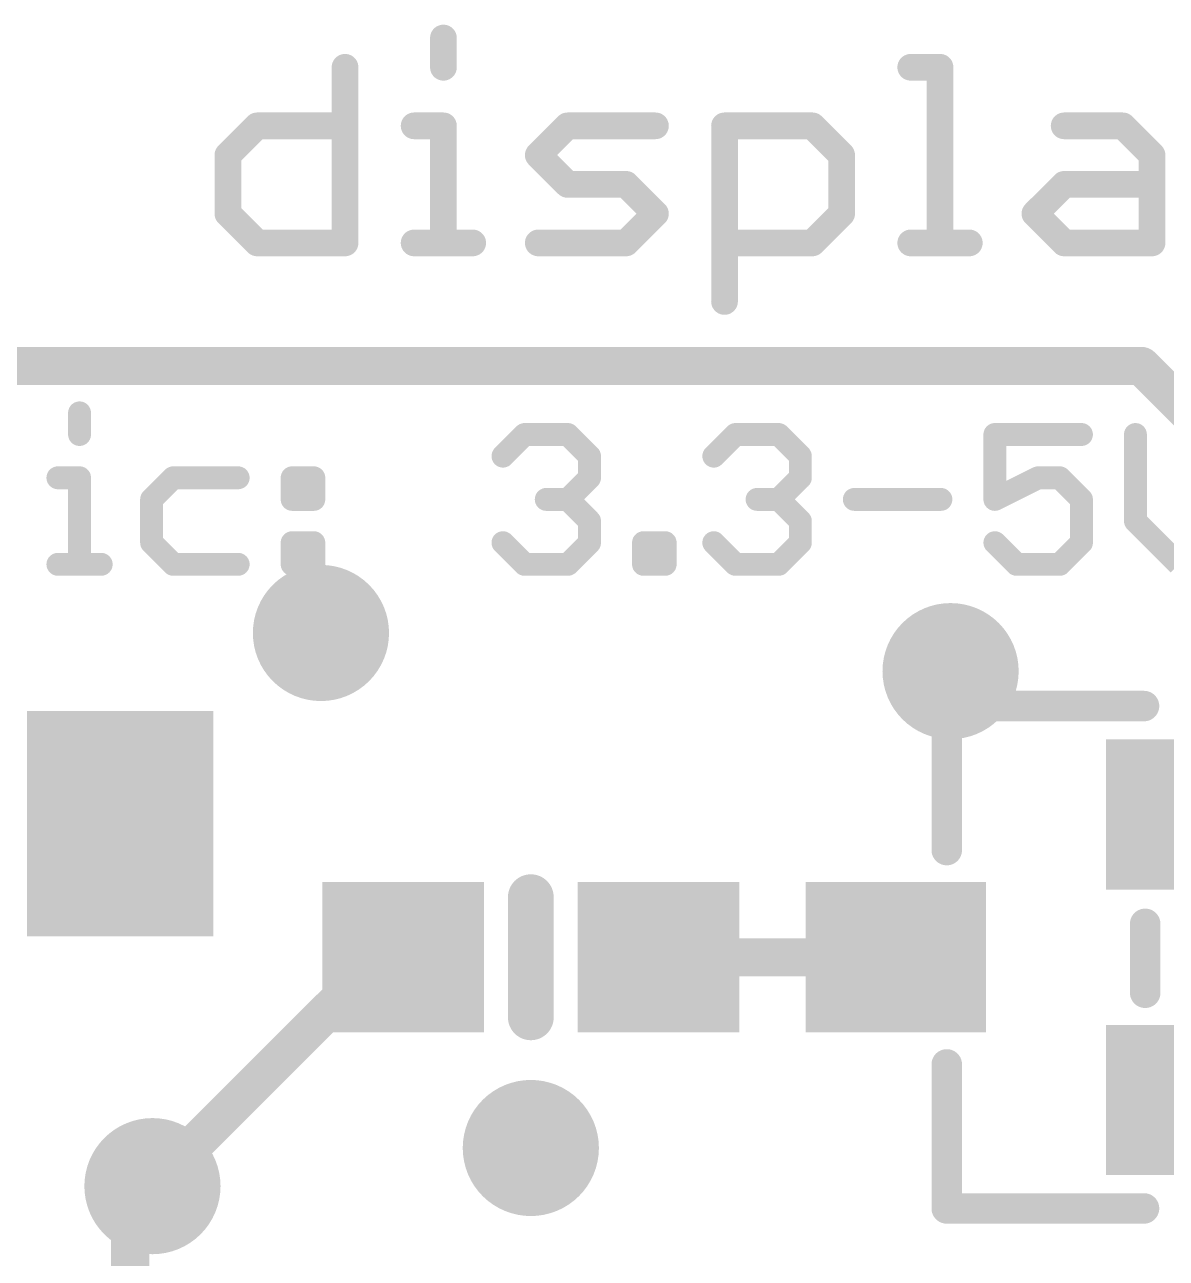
# Model space of a CAD drawing. Extents: x -8.3 to 43.2, y -5.3 to 37.1.
# Drawn here: x 8.19 to 15.79, y 19.71 to 27.93 of the extents above; entities that cross this region are included whole.
import ezdxf

# ---------------------------------------------------------------- set-up
doc = ezdxf.new("R2010")
doc.units = 0
for name, color, linetype in [('1', 12, 'CONTINUOUS'), ('16', 5, 'CONTINUOUS'), ('18', 110, 'CONTINUOUS'), ('21', 40, 'CONTINUOUS')]:
    doc.layers.add(name, color=color, linetype=linetype)

# ---------------------------------------------------------------- blocks, each defined once
blk = doc.blocks.new('RECT')
blk.add_solid([(-0.5, -0.5), (0.5, -0.5), (-0.5, 0.5), (0.5, 0.5)])
blk = doc.blocks.new('ROUNDV')
at = {"const_width": 0.5}
blk.add_lwpolyline([(0, -0.25, 1), (0, 0.25, 1), (0, -0.25)], format="xyb", dxfattribs=at)

msp = doc.modelspace()

# ---------------------------------------------------------------- linework, layer by layer
at = {"layer": '1', "const_width": 0.254}
for points in [[(4.318, 25.654), (15.621, 25.654)], [(15.621, 25.654), (17.526, 23.749)], [(9.0384, 20.193), (10.5624, 21.717)], [(10.5624, 21.717), (10.707, 21.717)], [(13.986, 21.717), (12.407, 21.717)]]:
    msp.add_lwpolyline(points, dxfattribs=at)
at = {"layer": '1', "const_width": 0.127}
for points in [[(15.6659, 25.6989, 1), (15.5761, 25.6091)], [(15.621, 25.5905, 1), (15.621, 25.7175)], [(10.5624, 21.7805, 1), (10.5624, 21.6535)], [(10.6073, 21.6721, 1), (10.5175, 21.7619)], [(10.707, 21.6535, 1), (10.707, 21.7805)], [(12.407, 21.7805, 1), (12.407, 21.6535)], [(13.986, 21.6535, 1), (13.986, 21.7805)], [(8.9935, 20.2379, 1), (9.0833, 20.1481)]]:
    msp.add_lwpolyline(points, format="xyb", dxfattribs=at)
at = {"layer": '16', "const_width": 0.254}
for points in [[(8.89, 20.0446), (9.0384, 20.193)], [(8.89, 18.542), (8.89, 20.0446)]]:
    msp.add_lwpolyline(points, dxfattribs=at)
at = {"layer": '16', "const_width": 0.127}
for points in [[(9.0833, 20.1481, 1), (8.9935, 20.2379)], [(8.9535, 20.0446, 1), (8.8265, 20.0446)], [(8.8451, 20.0895, 1), (8.9349, 19.9997)]]:
    msp.add_lwpolyline(points, format="xyb", dxfattribs=at)
at = {"layer": '21'}
for points, const_width in [([(10.9752, 27.8374), (10.9752, 27.6425)], 0.1778), ([(10.3204, 27.6425), (10.3204, 26.4732)], 0.1778), ([(14.0858, 27.6425), (14.2807, 27.6425)], 0.1778), ([(14.2807, 27.6425), (14.2807, 26.4732)], 0.1778), ([(9.5408, 27.0578), (9.7357, 27.2527)], 0.1778), ([(9.7357, 27.2527), (10.3204, 27.2527)], 0.1778), ([(10.7803, 27.2527), (10.9752, 27.2527)], 0.1778), ([(10.9752, 27.2527), (10.9752, 26.4732)], 0.1778), ([(11.6067, 27.0578), (11.8016, 27.2527)], 0.1778), ([(11.8016, 27.2527), (12.3863, 27.2527)], 0.1778), ([(12.8463, 26.0834), (12.8463, 27.2527)], 0.1778), ([(12.8463, 27.2527), (13.431, 27.2527)], 0.1778), ([(13.431, 27.2527), (13.6259, 27.0578)], 0.1778), ([(15.1071, 27.2527), (15.4969, 27.2527)], 0.1778), ([(15.4969, 27.2527), (15.6918, 27.0578)], 0.1778), ([(9.5408, 26.668), (9.5408, 27.0578)], 0.1778), ([(11.8016, 26.8629), (11.6067, 27.0578)], 0.1778), ([(13.6259, 27.0578), (13.6259, 26.668)], 0.1778), ([(15.6918, 27.0578), (15.6918, 26.4732)], 0.1778), ([(12.1914, 26.8629), (11.8016, 26.8629)], 0.1778), ([(12.3863, 26.668), (12.1914, 26.8629)], 0.1778), ([(14.9122, 26.668), (15.1071, 26.8629)], 0.1778), ([(15.1071, 26.8629), (15.6918, 26.8629)], 0.1778), ([(9.7357, 26.4732), (9.5408, 26.668)], 0.1778), ([(12.1914, 26.4732), (12.3863, 26.668)], 0.1778), ([(13.6259, 26.668), (13.431, 26.4732)], 0.1778), ([(15.1071, 26.4732), (14.9122, 26.668)], 0.1778), ([(10.3204, 26.4732), (9.7357, 26.4732)], 0.1778), ([(10.7803, 26.4732), (11.1701, 26.4732)], 0.1778), ([(11.6067, 26.4732), (12.1914, 26.4732)], 0.1778), ([(13.431, 26.4732), (12.8463, 26.4732)], 0.1778), ([(14.0858, 26.4732), (14.4756, 26.4732)], 0.1778), ([(15.6918, 26.4732), (15.1071, 26.4732)], 0.1778), ([(8.5532, 25.3416), (8.5532, 25.1975)], 0.1524), ([(11.3716, 25.0535), (11.5156, 25.1975)], 0.1524), ([(11.5156, 25.1975), (11.8038, 25.1975)], 0.1524), ([(11.8038, 25.1975), (11.9478, 25.0535)], 0.1524), ([(12.7749, 25.0535), (12.9189, 25.1975)], 0.1524), ([(12.9189, 25.1975), (13.207, 25.1975)], 0.1524), ([(13.207, 25.1975), (13.3511, 25.0535)], 0.1524), ([(15.2221, 25.1975), (14.6459, 25.1975)], 0.1524), ([(14.6459, 25.1975), (14.6459, 24.7654)], 0.1524), ([(15.5814, 25.1975), (15.5814, 24.6213)], 0.1524), ([(11.9478, 25.0535), (11.9478, 24.9094)], 0.1524), ([(13.3511, 25.0535), (13.3511, 24.9094)], 0.1524), ([(8.4091, 24.9094), (8.5532, 24.9094)], 0.1524), ([(8.5532, 24.9094), (8.5532, 24.3332)], 0.1524), ([(9.1768, 24.9094), (9.0328, 24.7654)], 0.1524), ([(9.609, 24.9094), (9.1768, 24.9094)], 0.1524), ([(9.9683, 24.9094), (10.1124, 24.9094)], 0.1524), ([(9.9683, 24.7654), (9.9683, 24.9094)], 0.1524), ([(10.1124, 24.9094), (10.1124, 24.7654)], 0.1524), ([(11.9478, 24.9094), (11.8038, 24.7654)], 0.1524), ([(13.3511, 24.9094), (13.207, 24.7654)], 0.1524), ([(14.6459, 24.7654), (14.934, 24.9094)], 0.1524), ([(14.934, 24.9094), (15.0781, 24.9094)], 0.1524), ([(15.0781, 24.9094), (15.2221, 24.7654)], 0.1524), ([(9.0328, 24.7654), (9.0328, 24.4773)], 0.1524), ([(10.1124, 24.7654), (9.9683, 24.7654)], 0.1524), ([(11.8038, 24.7654), (11.6597, 24.7654)], 0.1524), ([(11.8038, 24.7654), (11.9478, 24.6213)], 0.1524), ([(13.207, 24.7654), (13.063, 24.7654)], 0.1524), ([(13.207, 24.7654), (13.3511, 24.6213)], 0.1524), ([(13.7104, 24.7654), (14.2866, 24.7654)], 0.1524), ([(15.2221, 24.7654), (15.2221, 24.4773)], 0.1524), ([(11.9478, 24.6213), (11.9478, 24.4773)], 0.1524), ([(13.3511, 24.6213), (13.3511, 24.4773)], 0.1524), ([(15.5814, 24.6213), (15.8695, 24.3332)], 0.1524), ([(9.0328, 24.4773), (9.1768, 24.3332)], 0.1524), ([(9.9683, 24.4773), (10.1124, 24.4773)], 0.1524), ([(9.9683, 24.3332), (9.9683, 24.4773)], 0.1524), ([(10.1124, 24.4773), (10.1124, 24.3332)], 0.1524), ([(11.5156, 24.3332), (11.3716, 24.4773)], 0.1524), ([(11.9478, 24.4773), (11.8038, 24.3332)], 0.1524), ([(12.3071, 24.3332), (12.3071, 24.4773)], 0.1524), ([(12.3071, 24.4773), (12.4512, 24.4773)], 0.1524), ([(12.4512, 24.4773), (12.4512, 24.3332)], 0.1524), ([(12.9189, 24.3332), (12.7749, 24.4773)], 0.1524), ([(13.3511, 24.4773), (13.207, 24.3332)], 0.1524), ([(14.79, 24.3332), (14.6459, 24.4773)], 0.1524), ([(15.2221, 24.4773), (15.0781, 24.3332)], 0.1524), ([(8.4091, 24.3332), (8.6972, 24.3332)], 0.1524), ([(9.1768, 24.3332), (9.609, 24.3332)], 0.1524), ([(10.1124, 24.3332), (9.9683, 24.3332)], 0.1524), ([(11.8038, 24.3332), (11.5156, 24.3332)], 0.1524), ([(12.4512, 24.3332), (12.3071, 24.3332)], 0.1524), ([(13.207, 24.3332), (12.9189, 24.3332)], 0.1524), ([(15.0781, 24.3332), (14.79, 24.3332)], 0.1524), ([(14.3256, 23.3894), (15.6384, 23.3894)], 0.2032), ([(14.3256, 22.4306), (14.3256, 23.3894)], 0.2032), ([(11.557, 21.317), (11.557, 22.117)], 0.3048), ([(15.6464, 21.9394), (15.6464, 21.4806)], 0.2032), ([(14.3256, 20.0446), (14.3256, 21.0034)], 0.2032), ([(15.6384, 20.0446), (14.3256, 20.0446)], 0.2032)]:
    msp.add_lwpolyline(points, dxfattribs=dict(at, const_width=const_width))
for points, const_width in [([(11.0197, 27.8374, 1), (10.9308, 27.8374)], 0.0889), ([(10.3648, 27.6425, 1), (10.2759, 27.6425)], 0.0889), ([(10.9308, 27.6425, 1), (11.0197, 27.6425)], 0.0889), ([(14.0858, 27.687, 1), (14.0858, 27.5981)], 0.0889), ([(14.3252, 27.6425, 1), (14.2363, 27.6425)], 0.0889), ([(14.2807, 27.5981, 1), (14.2807, 27.687)], 0.0889), ([(9.7357, 27.2972, 1), (9.7357, 27.2083)], 0.0889), ([(9.7671, 27.2213, 1), (9.7042, 27.2842)], 0.0889), ([(10.3204, 27.2083, 1), (10.3204, 27.2972)], 0.0889), ([(10.7803, 27.2972, 1), (10.7803, 27.2083)], 0.0889), ([(11.0197, 27.2527, 1), (10.9308, 27.2527)], 0.0889), ([(10.9752, 27.2083, 1), (10.9752, 27.2972)], 0.0889), ([(11.8016, 27.2972, 1), (11.8016, 27.2083)], 0.0889), ([(11.833, 27.2213, 1), (11.7702, 27.2842)], 0.0889), ([(12.3863, 27.2083, 1), (12.3863, 27.2972)], 0.0889), ([(12.8907, 27.2527, 1), (12.8018, 27.2527)], 0.0889), ([(12.8463, 27.2972, 1), (12.8463, 27.2083)], 0.0889), ([(13.4624, 27.2842, 1), (13.3995, 27.2213)], 0.0889), ([(13.431, 27.2083, 1), (13.431, 27.2972)], 0.0889), ([(15.1071, 27.2972, 1), (15.1071, 27.2083)], 0.0889), ([(15.5283, 27.2842, 1), (15.4655, 27.2213)], 0.0889), ([(15.4969, 27.2083, 1), (15.4969, 27.2972)], 0.0889), ([(9.5852, 27.0578, 1), (9.4963, 27.0578)], 0.0889), ([(9.5093, 27.0893, 1), (9.5722, 27.0264)], 0.0889), ([(11.6381, 27.0893, 1), (11.5753, 27.0264)], 0.0889), ([(11.5753, 27.0893, 1), (11.6381, 27.0264)], 0.0889), ([(13.6703, 27.0578, 1), (13.5814, 27.0578)], 0.0889), ([(13.5944, 27.0264, 1), (13.6573, 27.0893)], 0.0889), ([(15.7363, 27.0578, 1), (15.6474, 27.0578)], 0.0889), ([(15.6604, 27.0264, 1), (15.7232, 27.0893)], 0.0889), ([(11.8016, 26.9074, 1), (11.8016, 26.8185)], 0.0889), ([(12.2228, 26.8944, 1), (12.16, 26.8315)], 0.0889), ([(12.1914, 26.8185, 1), (12.1914, 26.9074)], 0.0889), ([(15.1071, 26.9074, 1), (15.1071, 26.8185)], 0.0889), ([(15.1385, 26.8315, 1), (15.0757, 26.8944)], 0.0889), ([(15.6918, 26.8185, 1), (15.6918, 26.9074)], 0.0889), ([(11.7702, 26.8315, 1), (11.833, 26.8944)], 0.0889), ([(9.5722, 26.6995, 1), (9.5093, 26.6366)], 0.0889), ([(9.4963, 26.668, 1), (9.5852, 26.668)], 0.0889), ([(12.4177, 26.6366, 1), (12.3549, 26.6995)], 0.0889), ([(12.3549, 26.6366, 1), (12.4177, 26.6995)], 0.0889), ([(13.5814, 26.668, 1), (13.6703, 26.668)], 0.0889), ([(13.6573, 26.6366, 1), (13.5944, 26.6995)], 0.0889), ([(14.9436, 26.6995, 1), (14.8808, 26.6366)], 0.0889), ([(14.8808, 26.6995, 1), (14.9436, 26.6366)], 0.0889), ([(9.7357, 26.5176, 1), (9.7357, 26.4287)], 0.0889), ([(9.7042, 26.4417, 1), (9.7671, 26.5046)], 0.0889), ([(10.3204, 26.4287, 1), (10.3204, 26.5176)], 0.0889), ([(10.7803, 26.5176, 1), (10.7803, 26.4287)], 0.0889), ([(11.1701, 26.4287, 1), (11.1701, 26.5176)], 0.0889), ([(11.6067, 26.5176, 1), (11.6067, 26.4287)], 0.0889), ([(12.16, 26.5046, 1), (12.2228, 26.4417)], 0.0889), ([(12.1914, 26.4287, 1), (12.1914, 26.5176)], 0.0889), ([(12.8463, 26.5176, 1), (12.8463, 26.4287)], 0.0889), ([(13.3995, 26.5046, 1), (13.4624, 26.4417)], 0.0889), ([(13.431, 26.4287, 1), (13.431, 26.5176)], 0.0889), ([(14.0858, 26.5176, 1), (14.0858, 26.4287)], 0.0889), ([(14.4756, 26.4287, 1), (14.4756, 26.5176)], 0.0889), ([(15.1071, 26.5176, 1), (15.1071, 26.4287)], 0.0889), ([(15.0757, 26.4417, 1), (15.1385, 26.5046)], 0.0889), ([(15.6918, 26.4287, 1), (15.6918, 26.5176)], 0.0889), ([(10.2759, 26.4732, 1), (10.3648, 26.4732)], 0.0889), ([(10.9308, 26.4732, 1), (11.0197, 26.4732)], 0.0889), ([(14.2363, 26.4732, 1), (14.3252, 26.4732)], 0.0889), ([(15.6474, 26.4732, 1), (15.7363, 26.4732)], 0.0889), ([(12.8018, 26.0834, 1), (12.8907, 26.0834)], 0.0889), ([(8.5913, 25.3416, 1), (8.5151, 25.3416)], 0.0762), ([(8.5151, 25.1975, 1), (8.5913, 25.1975)], 0.0762), ([(11.5156, 25.2356, 1), (11.5156, 25.1594)], 0.0762), ([(11.5426, 25.1706, 1), (11.4887, 25.2245)], 0.0762), ([(11.8307, 25.2245, 1), (11.7768, 25.1706)], 0.0762), ([(11.8038, 25.1594, 1), (11.8038, 25.2356)], 0.0762), ([(12.9189, 25.2356, 1), (12.9189, 25.1594)], 0.0762), ([(12.9459, 25.1706, 1), (12.892, 25.2245)], 0.0762), ([(13.234, 25.2245, 1), (13.1801, 25.1706)], 0.0762), ([(13.207, 25.1594, 1), (13.207, 25.2356)], 0.0762), ([(14.6459, 25.2356, 1), (14.6459, 25.1594)], 0.0762), ([(14.684, 25.1975, 1), (14.6078, 25.1975)], 0.0762), ([(15.2221, 25.1594, 1), (15.2221, 25.2356)], 0.0762), ([(15.6195, 25.1975, 1), (15.5433, 25.1975)], 0.0762), ([(11.3446, 25.0804, 1), (11.3985, 25.0265)], 0.0762), ([(11.9859, 25.0535, 1), (11.9097, 25.0535)], 0.0762), ([(11.9209, 25.0265, 1), (11.9747, 25.0804)], 0.0762), ([(12.7479, 25.0804, 1), (12.8018, 25.0265)], 0.0762), ([(13.3892, 25.0535, 1), (13.313, 25.0535)], 0.0762), ([(13.3241, 25.0265, 1), (13.378, 25.0804)], 0.0762), ([(8.4091, 24.9475, 1), (8.4091, 24.8713)], 0.0762), ([(8.5913, 24.9094, 1), (8.5151, 24.9094)], 0.0762), ([(8.5532, 24.8713, 1), (8.5532, 24.9475)], 0.0762), ([(9.1768, 24.9475, 1), (9.1768, 24.8713)], 0.0762), ([(9.2038, 24.8825, 1), (9.1499, 24.9364)], 0.0762), ([(9.609, 24.8713, 1), (9.609, 24.9475)], 0.0762), ([(9.9683, 24.9475, 1), (9.9683, 24.8713)], 0.0762), ([(10.0064, 24.9094, 1), (9.9302, 24.9094)], 0.0762), ([(10.1505, 24.9094, 1), (10.0743, 24.9094)], 0.0762), ([(10.1124, 24.8713, 1), (10.1124, 24.9475)], 0.0762), ([(11.9747, 24.8825, 1), (11.9209, 24.9364)], 0.0762), ([(13.378, 24.8825, 1), (13.3241, 24.9364)], 0.0762), ([(14.934, 24.9475, 1), (14.934, 24.8713)], 0.0762), ([(14.951, 24.8753, 1), (14.917, 24.9435)], 0.0762), ([(15.105, 24.9364, 1), (15.0511, 24.8825)], 0.0762), ([(15.0781, 24.8713, 1), (15.0781, 24.9475)], 0.0762), ([(11.9097, 24.9094, 1), (11.9859, 24.9094)], 0.0762), ([(13.313, 24.9094, 1), (13.3892, 24.9094)], 0.0762), ([(9.0058, 24.7923, 1), (9.0597, 24.7384)], 0.0762), ([(9.0709, 24.7654, 1), (8.9947, 24.7654)], 0.0762), ([(9.9683, 24.8035, 1), (9.9683, 24.7273)], 0.0762), ([(10.1124, 24.7273, 1), (10.1124, 24.8035)], 0.0762), ([(11.6597, 24.8035, 1), (11.6597, 24.7273)], 0.0762), ([(11.8307, 24.7923, 1), (11.7768, 24.7384)], 0.0762), ([(11.7768, 24.7923, 1), (11.8307, 24.7384)], 0.0762), ([(11.8038, 24.7273, 1), (11.8038, 24.8035)], 0.0762), ([(13.063, 24.8035, 1), (13.063, 24.7273)], 0.0762), ([(13.234, 24.7923, 1), (13.1801, 24.7384)], 0.0762), ([(13.1801, 24.7923, 1), (13.234, 24.7384)], 0.0762), ([(13.207, 24.7273, 1), (13.207, 24.8035)], 0.0762), ([(13.7104, 24.8035, 1), (13.7104, 24.7273)], 0.0762), ([(14.2866, 24.7273, 1), (14.2866, 24.8035)], 0.0762), ([(14.6289, 24.7994, 1), (14.6629, 24.7313)], 0.0762), ([(15.2602, 24.7654, 1), (15.184, 24.7654)], 0.0762), ([(15.1952, 24.7384, 1), (15.2491, 24.7923)], 0.0762), ([(9.9302, 24.7654, 1), (10.0064, 24.7654)], 0.0762), ([(10.0743, 24.7654, 1), (10.1505, 24.7654)], 0.0762), ([(14.6078, 24.7654, 1), (14.684, 24.7654)], 0.0762), ([(11.9859, 24.6213, 1), (11.9097, 24.6213)], 0.0762), ([(11.9209, 24.5944, 1), (11.9747, 24.6483)], 0.0762), ([(13.3892, 24.6213, 1), (13.313, 24.6213)], 0.0762), ([(13.3241, 24.5944, 1), (13.378, 24.6483)], 0.0762), ([(15.6084, 24.6483, 1), (15.5545, 24.5944)], 0.0762), ([(15.5433, 24.6213, 1), (15.6195, 24.6213)], 0.0762), ([(9.0597, 24.5042, 1), (9.0058, 24.4503)], 0.0762), ([(8.9947, 24.4773, 1), (9.0709, 24.4773)], 0.0762), ([(9.9683, 24.5154, 1), (9.9683, 24.4392)], 0.0762), ([(10.0064, 24.4773, 1), (9.9302, 24.4773)], 0.0762), ([(10.1505, 24.4773, 1), (10.0743, 24.4773)], 0.0762), ([(10.1124, 24.4392, 1), (10.1124, 24.5154)], 0.0762), ([(11.3985, 24.5042, 1), (11.3446, 24.4503)], 0.0762), ([(11.9097, 24.4773, 1), (11.9859, 24.4773)], 0.0762), ([(11.9747, 24.4503, 1), (11.9209, 24.5042)], 0.0762), ([(12.3452, 24.4773, 1), (12.269, 24.4773)], 0.0762), ([(12.3071, 24.5154, 1), (12.3071, 24.4392)], 0.0762), ([(12.4893, 24.4773, 1), (12.4131, 24.4773)], 0.0762), ([(12.4512, 24.4392, 1), (12.4512, 24.5154)], 0.0762), ([(12.8018, 24.5042, 1), (12.7479, 24.4503)], 0.0762), ([(13.313, 24.4773, 1), (13.3892, 24.4773)], 0.0762), ([(13.378, 24.4503, 1), (13.3241, 24.5042)], 0.0762), ([(14.6728, 24.5042, 1), (14.619, 24.4503)], 0.0762), ([(15.184, 24.4773, 1), (15.2602, 24.4773)], 0.0762), ([(15.2491, 24.4503, 1), (15.1952, 24.5042)], 0.0762), ([(8.4091, 24.3713, 1), (8.4091, 24.2951)], 0.0762), ([(8.6972, 24.2951, 1), (8.6972, 24.3713)], 0.0762), ([(9.1768, 24.3713, 1), (9.1768, 24.2951)], 0.0762), ([(9.1499, 24.3063, 1), (9.2038, 24.3601)], 0.0762), ([(9.609, 24.2951, 1), (9.609, 24.3713)], 0.0762), ([(9.9683, 24.3713, 1), (9.9683, 24.2951)], 0.0762), ([(10.1124, 24.2951, 1), (10.1124, 24.3713)], 0.0762), ([(11.5156, 24.3713, 1), (11.5156, 24.2951)], 0.0762), ([(11.4887, 24.3063, 1), (11.5426, 24.3601)], 0.0762), ([(11.7768, 24.3601, 1), (11.8307, 24.3063)], 0.0762), ([(11.8038, 24.2951, 1), (11.8038, 24.3713)], 0.0762), ([(12.3071, 24.3713, 1), (12.3071, 24.2951)], 0.0762), ([(12.4512, 24.2951, 1), (12.4512, 24.3713)], 0.0762), ([(12.9189, 24.3713, 1), (12.9189, 24.2951)], 0.0762), ([(12.892, 24.3063, 1), (12.9459, 24.3601)], 0.0762), ([(13.1801, 24.3601, 1), (13.234, 24.3063)], 0.0762), ([(13.207, 24.2951, 1), (13.207, 24.3713)], 0.0762), ([(14.79, 24.3713, 1), (14.79, 24.2951)], 0.0762), ([(14.763, 24.3063, 1), (14.8169, 24.3601)], 0.0762), ([(15.0511, 24.3601, 1), (15.105, 24.3063)], 0.0762), ([(15.0781, 24.2951, 1), (15.0781, 24.3713)], 0.0762), ([(8.5151, 24.3332, 1), (8.5913, 24.3332)], 0.0762), ([(9.9302, 24.3332, 1), (10.0064, 24.3332)], 0.0762), ([(10.0743, 24.3332, 1), (10.1505, 24.3332)], 0.0762), ([(12.269, 24.3332, 1), (12.3452, 24.3332)], 0.0762), ([(12.4131, 24.3332, 1), (12.4893, 24.3332)], 0.0762), ([(14.3256, 23.4402, 1), (14.3256, 23.3386)], 0.1016), ([(14.3764, 23.3894, 1), (14.2748, 23.3894)], 0.1016), ([(15.6384, 23.3386, 1), (15.6384, 23.4402)], 0.1016), ([(14.2748, 22.4306, 1), (14.3764, 22.4306)], 0.1016), ([(11.6332, 22.117, 1), (11.4808, 22.117)], 0.1524), ([(15.6972, 21.9394, 1), (15.5956, 21.9394)], 0.1016), ([(15.5956, 21.4806, 1), (15.6972, 21.4806)], 0.1016), ([(11.4808, 21.317, 1), (11.6332, 21.317)], 0.1524), ([(14.3764, 21.0034, 1), (14.2748, 21.0034)], 0.1016), ([(14.3256, 20.0954, 1), (14.3256, 19.9938)], 0.1016), ([(15.6384, 19.9938, 1), (15.6384, 20.0954)], 0.1016), ([(14.2748, 20.0446, 1), (14.3764, 20.0446)], 0.1016)]:
    msp.add_lwpolyline(points, format="xyb", dxfattribs=dict(at, const_width=const_width))

# ---------------------------------------------------------------- block references
at = {"layer": '1', "xscale": 1.24, "yscale": 1.5}
msp.add_blockref('RECT', (8.824, 22.606), dxfattribs=at)
at = {"layer": '1', "yscale": 1.2, "rotation": 90}
for p in [(15.986, 22.667), (13.986, 21.717), (15.986, 20.767)]:
    msp.add_blockref('RECT', p, dxfattribs=at)
at = {"layer": '1', "xscale": 1.075, "rotation": 180}
for p in [(10.707, 21.717), (12.407, 21.717)]:
    msp.add_blockref('RECT', p, dxfattribs=at)
at = {"layer": '18', "xscale": 0.9064, "yscale": 0.9064}
for p in [(10.16, 23.876), (10.16, 23.876), (14.351, 23.622), (14.351, 23.622), (11.557, 20.447), (11.557, 20.447), (9.0384, 20.193), (9.0384, 20.193)]:
    msp.add_blockref('ROUNDV', p, dxfattribs=at)

doc.saveas('drawing.dxf')
